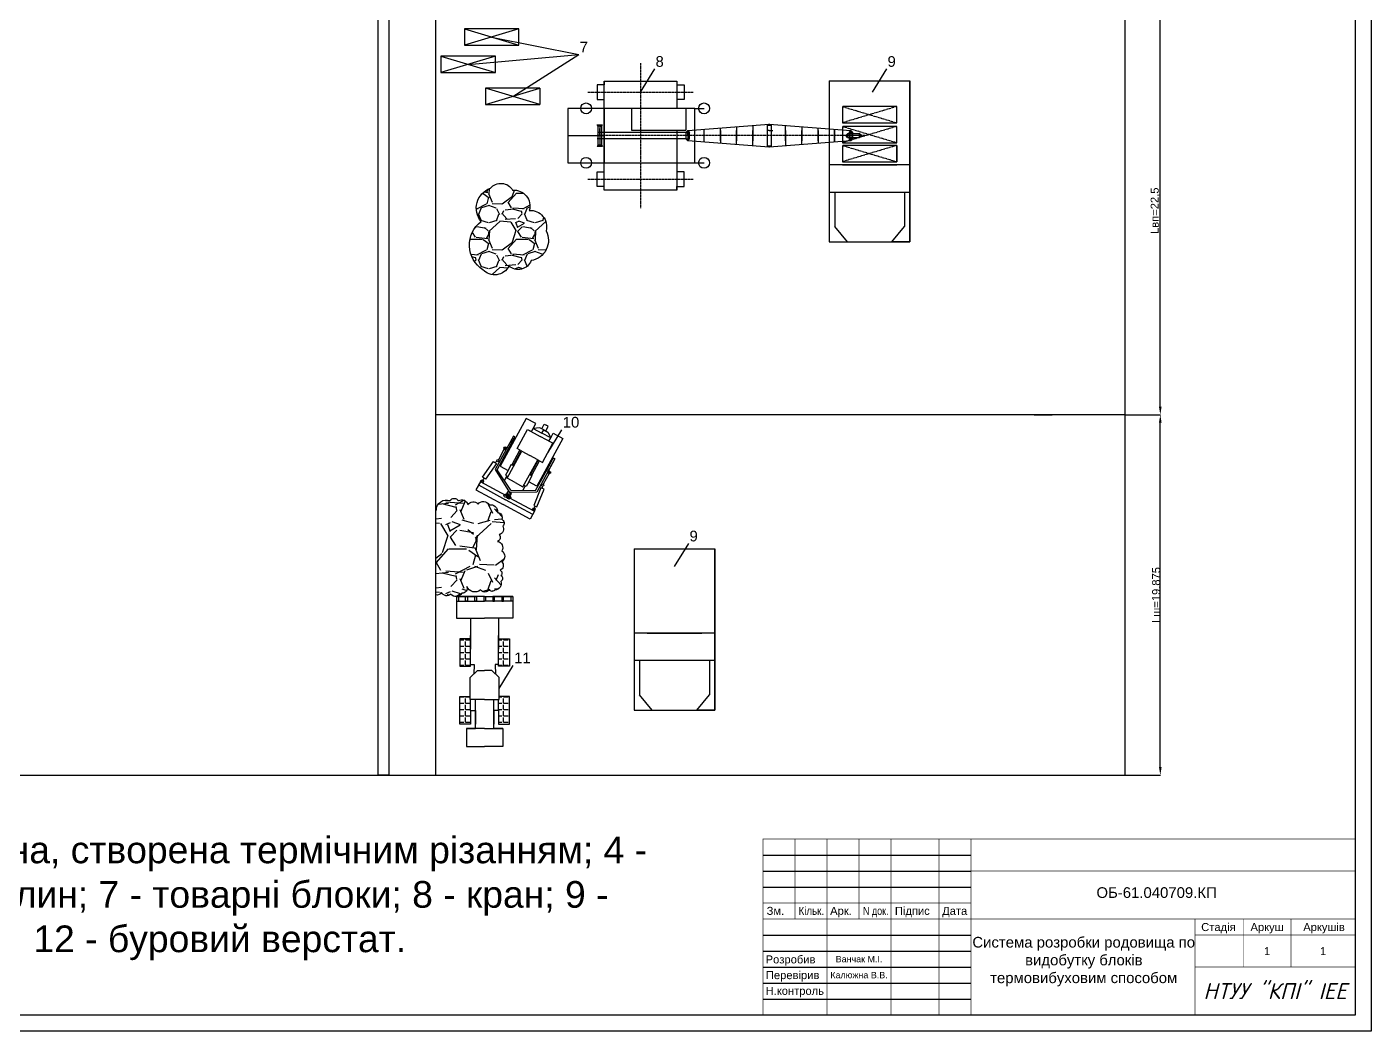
# Model space of a CAD drawing. Header units: millimetres. Extents: x -1735 to 23465, y 152 to 17972.
# Drawn here: x 10865 to 23465, y 152 to 9567 of the extents above; entities that cross this region are included whole.
import ezdxf
from ezdxf.enums import TextEntityAlignment as Align

# ---------------------------------------------------------------- set-up
doc = ezdxf.new("R2010")
doc.units = ezdxf.units.MM
doc.linetypes.add('ACAD_ISO02W100', pattern=[15, 12, -3])
doc.linetypes.add('ACAD_ISO04W100', pattern=[30, 24, -3, 0, -3])
doc.layers.add('Форматка', color=7, linetype='Continuous', lineweight=20)
doc.styles.get("Standard").update_dxf_attribs({"font": 'arial.ttf'})
doc.dimstyles.new('ISO-25', dxfattribs={"dimtxt": 75, "dimasz": 75, "dimexe": 1.25, "dimexo": 0.625, "dimtad": 1, "dimtxsty": 'Standard', "dimcen": 2.5, "dimadec": 0, "dimazin": 0, "dimtfac": 1, "dimtmove": 0, "dimatfit": 3, "dimfxl": 1, "dimarcsym": 0})

# ---------------------------------------------------------------- blocks, each defined once
blk = doc.blocks.new('*D5')
at = {"color": 0, "lineweight": -2, "transparency": 16777216}
for p, q in [((21167, 9756), (21490, 9756)), ((21489, 6006), (21489, 9681)), ((21157, 5931), (21490, 5931))]:
    blk.add_line(p, q, dxfattribs=at)
at = {"color": 0, "transparency": 16777216}
for points in [[(21476, 9681), (21501, 9681), (21489, 9756)], [(21476, 6006), (21501, 6006), (21489, 5931)]]:
    blk.add_solid(points, dxfattribs=at)
at = {"layer": 'Defpoints', "color": 0, "transparency": 16777216}
for p in [(21167, 9756), (21489, 9756), (21156, 5931)]:
    blk.add_point(p, dxfattribs=at)
at = {"color": 0, "transparency": 16777216, "insert": (21443, 7843), "char_height": 75, "attachment_point": 5, "rotation": 90}
blk.add_mtext('Lвп=22,5', dxfattribs=at)
blk = doc.blocks.new('*D6')
at = {"color": 0, "lineweight": -2, "transparency": 16777216}
for p, q in [((21157, 5931), (21490, 5931)), ((21489, 2627), (21489, 5856)), ((21157, 2552), (21490, 2552))]:
    blk.add_line(p, q, dxfattribs=at)
at = {"color": 0, "transparency": 16777216}
for points in [[(21476, 5856), (21501, 5856), (21489, 5931)], [(21476, 2627), (21501, 2627), (21489, 2552)]]:
    blk.add_solid(points, dxfattribs=at)
at = {"layer": 'Defpoints', "color": 0, "transparency": 16777216}
for p in [(21156, 5931), (21489, 5931), (21156, 2552)]:
    blk.add_point(p, dxfattribs=at)
at = {"color": 0, "transparency": 16777216, "insert": (21450, 4241), "char_height": 75, "attachment_point": 5, "rotation": 90}
blk.add_mtext('Lш=19.875', dxfattribs=at)

msp = doc.modelspace()

# ---------------------------------------------------------------- hatches: boundary and pattern name
h = msp.add_hatch()
h.set_pattern_fill('GRAVEL', color=256, scale=17, style=0)
h.set_pattern_definition([(228.0128, (-15585.43, -28460.844), (-3454.402935, -3886.204775), [58.0926, -5751.185]), (184.9697, (-15624.291, -28504.024), (5181.608382, 431.796953), [99.689, -9869.18]), (132.5104, (-15723.605, -28512.66), (4317.996858, -4749.80464), [70.292, -6958.899]), (267.2737, (-15892.007, -28620.61), (431.798125, 8635.997221), [90.781, -8987.288]), (292.8337, (-15896.325, -28711.288), (-2159.006129, 5181.602946), [89.0178, -8812.766]), (357.2737, (-15861.781, -28793.33), (-8635.997221, 431.798125), [90.781, -8987.288]), (37.6942, (-15771.103, -28797.648), (-5613.4035464, -4317.9961507), [120.053, -11885.227]), (72.2553, (-15676.107, -28724.242), (3022.606046, 9499.602755), [113.3424, -11220.901]), (121.4296, (-15641.563, -28616.292), (-3454.40089, 5613.393397), [91.0882, -9017.735]), (175.2364, (-15689.06, -28538.57), (4749.79627, -431.795948), [103.9912, -5095.563]), (222.3974, (-15792.693, -28529.932), (-5181.600156, -4749.7938206), [134.4833, -13313.856]), (138.8141, (-15464.525, -28624.93), (-3022.598075, 2590.796015), [45.901, -4544.202]), (171.4692, (-15499.07, -28594.702), (5613.391431, -863.602176), [87.326, -8645.282]), (225, (-15585.43, -28581.75), (-9e-14, -431.7997), [61.0655, -549.5913]), (203.1986, (-15615.655, -28529.93), (2159.00728, 863.603787), [32.885, -3255.602]), (291.8014, (-15645.88, -28542.89), (-431.8003, 1295.40083), [46.5062, -2278.816]), (30.9638, (-15628.61, -28586.07), (1295.39863, 863.60067), [75.5344, -2442.271]), (161.5651, (-15563.84, -28547.2), (863.6004, -431.79936), [54.6188, -1310.853]), (16.3895, (-15896.325, -28542.886), (4318.002382, 1295.397305), [76.515, -7574.996]), (70.3462, (-15822.92, -28521.296), (-1727.195187, -4749.793283), [64.192, -6354.974]), (293.1986, (-15563.84, -28460.844), (-863.603787, 2159.00728), [65.7696, -3222.724]), (343.6105, (-15537.931, -28521.296), (-4318.002382, 1295.397305), [76.515, -7574.996]), (339.444, (-15896.325, -28810.6), (-2159.00268, 863.59895), [73.786, -3615.509]), (294.7751, (-15827.237, -28836.51), (-2158.994969, 4749.797794), [61.8242, -6120.612]), (66.8014, (-15559.52, -28892.644), (863.603787, 2159.00728), [65.7696, -3222.724]), (17.354, (-15533.613, -28832.192), (-5613.400303, -1727.197395), [72.383, -7165.908]), (69.444, (-15771.103, -28892.644), (-863.59895, -2159.00268), [36.893, -3652.416]), (101.3099, (-15585.43, -28892.644), (-431.79787, 1727.19447), [22.0175, -2179.74]), (165.9638, (-15589.75, -28871.05), (1295.4009, -431.79925), [89.0178, -1691.3385]), (186.009, (-15676.107, -28849.464), (4317.993633, 431.798992), [82.4954, -8167.038]), (303.6901, (-15628.61, -28624.93), (-431.80015, 863.59917), [62.275, -1494.6026]), (353.1572, (-15594.065, -28676.744), (7340.6030356, -863.603868), [108.7247, -10763.72]), (60.9454, (-15486.115, -28689.7), (-1727.195982, -3022.592794), [44.4564, -4401.198]), (90, (-15464.53, -28650.84), (-431.8, 431.8), [25.908, -405.892]), (120.2564, (-15684.743, -28836.51), (1727.19634, -3022.598476), [59.9874, -5938.763]), (48.0128, (-15714.97, -28784.694), (3454.402935, 3886.204775), [116.1853, -5693.096]), (0, (-15637.25, -28698.33), (431.8, 431.8), [112.268, -319.532]), (325.3048, (-15524.977, -28698.334), (-4317.992518, 3022.600287), [68.2737, -6759.081]), (254.0546, (-15468.843, -28737.196), (-431.8011, -1727.204115), [62.871, -3080.689]), (207.646, (-15486.115, -28797.648), (-8204.197118, -4318.002716), [102.3646, -10134.125]), (175.4261, (-15576.793, -28845.146), (-5613.401293, 431.797911), [108.295, -10721.186]), (175.4261, (-15576.793, -28845.146), (-5613.401293, 431.797911), [108.295, -10721.186])])
h.paths.add_polyline_path([(15122.161, 7741.29, 0.52056705), (15139.552, 7289.428, 0.52056705), (15383.04, 7324.187, 0.52056705), (15591.743, 7376.325, 0.52056705), (15730.879, 7654.393, 0.52056705), (15574.351, 7845.566, 0.52056705), (15417.823, 8036.738, 0.52056705), (15209.12, 8054.117, 0.52056705)])
h = msp.add_hatch()
h.set_pattern_fill('GRAVEL', color=256, scale=25.5, style=0)
h.set_pattern_definition([(228.0128, (-64127.6, -135525.82), (-5181.604403, -5829.307163), [87.1389, -8626.7775]), (184.9697, (-64185.893, -135590.591), (7772.412573, 647.695429), [149.5333, -14803.77]), (132.5104, (-64334.864, -135603.545), (6476.995287, -7124.70696), [105.438, -10438.3485]), (267.2737, (-64587.467, -135765.47), (647.6971876, 12953.9958316), [136.1713, -13480.932]), (292.8337, (-64593.944, -135901.487), (-3238.509194, 7772.404419), [133.5267, -13219.149]), (357.2737, (-64542.128, -136024.55), (-12953.9958316, 647.6971876), [136.1713, -13480.932]), (37.6942, (-64406.111, -136031.027), (-8420.1053196, -6476.994226), [180.0795, -17827.8405]), (72.2553, (-64263.617, -135920.918), (4533.9090692, 14249.4041325), [170.0136, -16831.3515]), (121.4296, (-64211.8, -135758.993), (-5181.601335, 8420.090096), [136.6323, -13526.6025]), (175.2364, (-64283.05, -135642.41), (7124.694404, -647.693921), [155.9868, -7643.3445]), (222.3974, (-64438.496, -135629.453), (-7772.400234, -7124.690731), [201.725, -19970.784]), (138.8141, (-63946.244, -135771.95), (-4533.897112, 3886.194022), [68.8513, -6816.303]), (171.4692, (-63998.06, -135726.61), (8420.087147, -1295.403264), [130.989, -12967.923]), (225, (-64127.6, -135707.2), (-1e-13, -647.6996), [91.5983, -824.387]), (203.1986, (-64172.94, -135629.45), (3238.51092, 1295.40568), [49.3275, -4883.403]), (291.8014, (-64218.28, -135648.88), (-647.70045, 1943.10125), [69.7593, -3418.224]), (30.9638, (-64192.37, -135713.65), (1943.09795, 1295.40101), [113.3016, -3663.4065]), (161.5651, (-64095.22, -135655.36), (1295.4006, -647.69904), [81.9282, -1966.2795]), (16.3895, (-64593.944, -135648.884), (6477.0035736, 1943.095958), [114.7724, -11362.494]), (70.3462, (-64483.835, -135616.5), (-2590.792781, -7124.689925), [96.2877, -9532.461]), (293.1986, (-64095.215, -135525.82), (-1295.40568, 3238.51092), [98.6544, -4834.086]), (343.6105, (-64056.353, -135616.5), (-6477.0035736, 1943.095958), [114.7724, -11362.494]), (339.444, (-64593.944, -136050.46), (-3238.50402, 1295.398428), [110.679, -5423.2635]), (294.7751, (-64490.312, -136089.32), (-3238.492453, 7124.696692), [92.7364, -9180.918]), (66.8014, (-64088.74, -136173.52), (1295.40568, 3238.51092), [98.6544, -4834.086]), (17.354, (-64049.876, -136082.843), (-8420.100454, -2590.796092), [108.5747, -10748.862]), (69.444, (-64406.11, -136173.52), (-1295.398428, -3238.50402), [55.3396, -5478.624]), (101.3099, (-64127.6, -136173.52), (-647.6968, 2590.7917), [33.0263, -3269.61]), (165.9638, (-64134.08, -136141.14), (1943.10137, -647.69888), [133.5267, -2537.0077]), (186.009, (-64263.617, -136108.75), (6476.990449, 647.6984875), [123.743, -12250.557]), (303.6901, (-64192.37, -135771.95), (-647.70022, 1295.39875), [93.4126, -2241.904]), (353.1572, (-64140.554, -135849.671), (11010.9045534, -1295.4058017), [163.087, -16145.58]), (60.9454, (-63978.63, -135869.1), (-2590.793973, -4533.88919), [66.6845, -6601.797]), (90, (-63946.24, -135810.8), (-647.7, 647.7), [38.862, -608.838]), (120.2564, (-64276.57, -136089.32), (2590.794509, -4533.897713), [89.981, -8908.1445]), (48.0128, (-64321.91, -136011.596), (5181.604403, 5829.307163), [174.278, -8539.644]), (0, (-64205.3, -135882.06), (647.7, 647.7), [168.402, -479.298]), (325.3048, (-64036.922, -135882.056), (-6476.988778, 4533.900431), [102.4106, -10138.6215]), (254.0546, (-63952.72, -135940.35), (-647.70165, -2590.80617), [94.3064, -4621.0335]), (207.646, (-63978.63, -136031.027), (-12306.2956775, -6477.0040736), [153.547, -15201.1875]), (175.4261, (-64114.646, -136102.274), (-8420.1019392, 647.6968664), [162.4424, -16081.779]), (175.4261, (-64114.646, -136102.274), (-8420.1019392, 647.6968664), [162.4424, -16081.779])])
h.paths.add_polyline_path([(15292.812, 4806.886, 0.52056705), (15324.706, 4886.564, 0.52056705), (15316.733, 4950.306, 0.52056705), (15276.865, 5014.048, 0.52056705), (15197.13, 5085.758, 0.52056705), (15093.474, 5093.725, 0.52056705), (14997.791, 5085.758, 0.52056705), (14910.082, 5125.596, 0.52056705), (14830.347, 5125.596, 0.52056705), (14702.77, 5037.951, 0.005165559), (14697.922, 5036.955), (14697.922, 4241.139, 0.327534528), (14750.611, 4265.08, 0.52056705), (14838.32, 4249.144, 0.52056705), (14941.976, 4257.112, 0.540505946), (14988.787, 4323.7, 0.532611069), (15117.394, 4288.983, 0.52056705), (15197.13, 4288.983, 0.52056705), (15252.945, 4288.983, 0.52056705), (15308.759, 4368.66, 0.52056705), (15308.759, 4424.435, 0.52056705), (15300.786, 4472.241, 0.52056705), (15316.733, 4551.919, 0.52056705), (15316.733, 4655.499, 0.52056705), (15276.865, 4743.144, 0.52056705)])
h = msp.add_hatch()
h.set_pattern_fill('ANGLE', color=256, scale=8.5, style=0)
h.set_pattern_definition([(0, (-15896.325, -28892.644), (0, 59.3725), [43.18, -16.1925]), (90, (-15896.325, -28892.644), (-59.3725, 4e-15), [43.18, -16.1925])])
h.paths.add_polyline_path([(15023.786, 3733.148), (15023.786, 3830.782), (14921.786, 3830.782), (14921.786, 3572.382), (15023.786, 3572.382), (15023.786, 3589.382)])
h.paths.add_polyline_path([(15388.914, 3830.782), (15286.914, 3830.782), (15286.914, 3733.148), (15286.914, 3572.382), (15388.914, 3572.382)])
h.paths.add_polyline_path([(15388.914, 3287.7), (15291.35, 3287.7), (15291.35, 3262.099), (15286.914, 3262.099), (15286.914, 3158.5), (15286.914, 3029.3), (15388.914, 3029.3)])
h.paths.add_polyline_path([(14921.786, 3029.3), (15023.786, 3029.3), (15023.786, 3158.5), (15023.786, 3262.099), (15019.35, 3262.099), (15019.35, 3287.7), (14921.786, 3287.7)])

# ---------------------------------------------------------------- linework, layer by layer
for p, q in [((14156.989, 2552.087), (14156.989, 13155.837)), ((14256.989, 13155.837), (14256.989, 2552.087)), ((21155.902, 13155.837), (21155.902, 2552.087)), ((14695.902, 12305.837), (14695.902, 2552.087)), ((15475.835, 9547.915), (14965.835, 9547.915)), ((14965.835, 9547.915), (14965.835, 9394.915)), ((14965.835, 9547.915), (15475.835, 9394.915)), ((15475.835, 9547.915), (14965.835, 9394.915)), ((15220.835, 9471.415), (16038.904, 9308.181)), ((15475.835, 9394.915), (15475.835, 9547.915)), ((15475.835, 9394.915), (15475.835, 9547.915)), ((14965.835, 9394.915), (15475.835, 9394.915)), ((15256.059, 9290.899), (14746.059, 9290.899)), ((14746.059, 9290.899), (14746.059, 9137.899)), ((14746.059, 9290.899), (15256.059, 9137.899)), ((15256.059, 9290.899), (14746.059, 9137.899)), ((15001.059, 9214.399), (16038.904, 9308.181)), ((15256.059, 9137.899), (15256.059, 9290.899)), ((15256.059, 9137.899), (15256.059, 9290.899)), ((15419.336, 8915.058), (16038.904, 9308.181)), ((14746.059, 9137.899), (15256.059, 9137.899)), ((16616.867, 8955.43), (16749.826, 9172.605)), ((18791.581, 8955.43), (18924.54, 9172.605)), ((15674.336, 8991.558), (15164.336, 8991.558)), ((15164.336, 8991.558), (15164.336, 8838.558)), ((15164.336, 8838.558), (15674.336, 8991.558)), ((15674.336, 8838.558), (15164.336, 8991.558)), ((15674.336, 8991.558), (15674.336, 8838.558)), ((16276.867, 9023.43), (16208.867, 9023.43)), ((16208.867, 9023.43), (16208.867, 8887.43)), ((16276.867, 9057.43), (16956.867, 9057.43)), ((16276.867, 8037.43), (16276.867, 9057.43)), ((16276.867, 9057.43), (16276.867, 9023.43)), ((16956.867, 9057.43), (16956.867, 9023.43)), ((16956.867, 9023.43), (17024.867, 9023.43)), ((16956.867, 9023.43), (16956.867, 8887.43)), ((17024.867, 9023.43), (17024.867, 8887.43)), ((18385.92, 9061.817), (18385.92, 7550.517)), ((18385.92, 9061.817), (19142.42, 9061.817)), ((19142.42, 7550.517), (19142.42, 9061.817)), ((19142.42, 9061.817), (19142.42, 7550.517)), ((15164.336, 8838.558), (15674.336, 8838.558)), ((16208.867, 8887.43), (16276.867, 8887.43)), ((17024.867, 8887.43), (16956.867, 8887.43)), ((16956.867, 8887.43), (16956.867, 8802.43)), ((16956.867, 8802.43), (15936.867, 8802.43)), ((15936.867, 8802.43), (15936.867, 8292.43)), ((16276.867, 8802.43), (16106.867, 8802.43)), ((16276.867, 8547.43), (16276.867, 8802.43)), ((16276.867, 8802.43), (16276.867, 8292.43)), ((16616.867, 8802.43), (16531.867, 8802.43)), ((16531.867, 8802.43), (16531.867, 8598.43)), ((17126.867, 8802.43), (16956.867, 8802.43)), ((17041.867, 8802.43), (17041.867, 8598.43)), ((17126.867, 8292.43), (17126.867, 8802.43)), ((17126.867, 8292.43), (17126.867, 8802.43)), ((17126.867, 8802.43), (17211.867, 8802.43)), ((16208.867, 8649.43), (16259.867, 8649.43)), ((16217.367, 8636.68), (16208.867, 8649.43)), ((16251.367, 8636.68), (16217.367, 8636.68)), ((16217.367, 8636.68), (16217.367, 8458.18)), ((17041.867, 8578.03), (16217.367, 8578.03)), ((16234.367, 8649.43), (16234.367, 8445.43)), ((16234.367, 8649.43), (16234.367, 8636.68)), ((16234.367, 8636.68), (16251.367, 8636.68)), ((16234.367, 8547.43), (16234.367, 8615.43)), ((16251.367, 8636.68), (16259.867, 8649.43)), ((16251.367, 8636.68), (16251.367, 8458.18)), ((16531.867, 8598.43), (17041.867, 8598.43)), ((16956.867, 8598.43), (16956.867, 8037.43)), ((17041.867, 8578.03), (17058.867, 8595.03)), ((17041.867, 8578.03), (17041.867, 8516.83)), ((17041.867, 8578.03), (17041.867, 8578.03)), ((17041.867, 8578.03), (17075.867, 8578.03)), ((17058.867, 8595.03), (17823.867, 8654.53)), ((17058.867, 8547.43), (17058.867, 8595.03)), ((17058.867, 8595.03), (17058.867, 8499.83)), ((17058.867, 8595.03), (17075.867, 8578.03)), ((17075.867, 8516.83), (17075.867, 8578.03)), ((17211.867, 8488.052), (17211.867, 8606.849)), ((17364.867, 8499.83), (17364.867, 8618.984)), ((17364.867, 8595.03), (17364.867, 8475.876)), ((17517.867, 8630.975), (17517.867, 8499.83)), ((17517.867, 8463.885), (17517.867, 8595.03)), ((17670.867, 8642.64), (17670.867, 8499.83)), ((17670.867, 8452.22), (17670.867, 8595.03)), ((17823.867, 8654.53), (17803.467, 8644.33)), ((17803.467, 8644.33), (17803.467, 8595.03)), ((17803.467, 8644.33), (17844.267, 8644.33)), ((17823.867, 8595.03), (17803.467, 8595.03)), ((17803.467, 8595.03), (17803.467, 8499.83)), ((17823.867, 8654.53), (17844.267, 8644.33)), ((17823.867, 8654.53), (18588.867, 8595.03)), ((17823.867, 8595.03), (17857.867, 8595.03)), ((17844.267, 8595.03), (17844.267, 8644.33)), ((17844.267, 8499.83), (17844.267, 8595.03)), ((17976.867, 8499.83), (17976.867, 8643.048)), ((17976.867, 8595.03), (17976.867, 8451.812)), ((18129.867, 8630.944), (18129.867, 8499.83)), ((18129.867, 8463.915), (18129.867, 8595.03)), ((18282.867, 8499.83), (18282.867, 8618.903)), ((18282.867, 8595.03), (18282.867, 8475.957)), ((18435.867, 8607.305), (18435.867, 8487.824)), ((18435.867, 8487.555), (18435.867, 8607.036)), ((18571.867, 8578.03), (18588.867, 8595.03)), ((18571.867, 8578.03), (18571.867, 8516.83)), ((18571.867, 8578.03), (18605.867, 8578.03)), ((18588.867, 8595.03), (18588.867, 8499.83)), ((18588.867, 8595.03), (18588.867, 8499.83)), ((18588.867, 8595.03), (18605.867, 8578.03)), ((18605.867, 8516.83), (18605.867, 8578.03)), ((15936.867, 8547.43), (16276.867, 8547.43)), ((16208.867, 8547.43), (16234.367, 8547.43)), ((17041.867, 8516.83), (16208.867, 8516.83)), ((16217.367, 8458.18), (16208.867, 8445.43)), ((16259.867, 8445.43), (16208.867, 8445.43)), ((16251.367, 8458.18), (16217.367, 8458.18)), ((16251.367, 8458.18), (16259.867, 8445.43)), ((16276.867, 8547.43), (16259.867, 8547.43)), ((17041.867, 8516.83), (17075.867, 8516.83)), ((17058.867, 8499.83), (17041.867, 8516.83)), ((17058.867, 8499.83), (17075.867, 8516.83)), ((17823.867, 8440.33), (17058.867, 8499.83)), ((17803.467, 8499.83), (17803.467, 8450.53)), ((17803.467, 8450.53), (17844.267, 8450.53)), ((17823.867, 8440.33), (17803.467, 8450.53)), ((18588.867, 8499.83), (17823.867, 8440.33)), ((17844.267, 8450.53), (17823.867, 8440.33)), ((17844.267, 8450.53), (17844.267, 8499.83)), ((18541.267, 8547.43), (18558.267, 8564.43)), ((18558.267, 8530.43), (18541.267, 8547.43)), ((18670.467, 8564.43), (18558.267, 8564.43)), ((18558.267, 8564.43), (18558.267, 8530.43)), ((18558.267, 8530.43), (18670.467, 8530.43)), ((18571.867, 8516.83), (18605.867, 8516.83)), ((18588.867, 8499.83), (18571.867, 8516.83)), ((18588.867, 8499.83), (18605.867, 8516.83)), ((18670.467, 8530.43), (18670.467, 8564.43)), ((18687.467, 8547.43), (18670.467, 8564.43)), ((18687.467, 8547.43), (18670.467, 8530.43)), ((15936.867, 8292.43), (16956.867, 8292.43)), ((16106.867, 8292.43), (16276.867, 8292.43)), ((16208.867, 8071.43), (16208.867, 8207.43)), ((16208.867, 8207.43), (16276.867, 8207.43)), ((16956.867, 8292.43), (17126.867, 8292.43)), ((17024.867, 8207.43), (16956.867, 8207.43)), ((16956.867, 8207.43), (16956.867, 8071.43)), ((17024.867, 8071.43), (17024.867, 8207.43)), ((17126.867, 8292.43), (17211.867, 8292.43)), ((19142.42, 8273.017), (18385.92, 8273.017)), ((18385.92, 8273.017), (18385.92, 8018.017)), ((18509.17, 8273.017), (19019.17, 8273.017)), ((19142.42, 7550.517), (19142.42, 8273.017)), ((16242.867, 8071.43), (16208.867, 8071.43)), ((16276.867, 8071.43), (16242.867, 8071.43)), ((16956.867, 8037.43), (16956.867, 8071.43)), ((16956.867, 8071.43), (17024.867, 8071.43)), ((16956.867, 8037.43), (16276.867, 8037.43)), ((18385.92, 8018.017), (19142.42, 8018.017)), ((18385.92, 8018.017), (18436.92, 8018.017)), ((18436.92, 8018.017), (18436.92, 7695.017)), ((19091.42, 8018.017), (19091.42, 7695.017)), ((18436.92, 7695.017), (18436.92, 7695.017)), ((18555.92, 7550.517), (18436.92, 7695.017)), ((18972.42, 7550.517), (19091.42, 7695.017)), ((19091.42, 7695.017), (19091.42, 7695.017)), ((18385.92, 7550.517), (19142.42, 7550.517)), ((18385.92, 7550.517), (18555.92, 7550.517)), ((18436.92, 7550.517), (18555.92, 7550.517)), ((19142.42, 7550.517), (18972.42, 7550.517)), ((20475.902, 5930.837), (20305.902, 5930.837)), ((20305.902, 5930.837), (20475.902, 5930.837)), ((15545.55, 5896.331), (15301.278, 5448.635)), ((15635.089, 5847.476), (15545.55, 5896.331)), ((15594.377, 5772.86), (15610.662, 5802.707)), ((15610.662, 5802.707), (15635.089, 5847.476)), ((15671.716, 5808.126), (15610.662, 5802.707)), ((15610.662, 5802.707), (15692.739, 5757.924)), ((15709.024, 5787.77), (15671.716, 5808.126)), ((15690.37, 5797.948), (15714.797, 5842.717)), ((15714.797, 5842.717), (15733.451, 5832.539)), ((15727.678, 5777.592), (15752.105, 5822.361)), ((15752.105, 5822.361), (15733.451, 5832.539)), ((15424.506, 5729.985), (15253.515, 5416.598)), ((15274.368, 5415.118), (15415.002, 5677.073)), ((15424.506, 5729.985), (15359.366, 5610.599)), ((15415.002, 5677.073), (15431.286, 5706.919)), ((15423.414, 5672.483), (15415.002, 5677.073)), ((15439.429, 5721.842), (15424.506, 5729.985)), ((15431.286, 5706.919), (15439.429, 5721.842)), ((15431.286, 5706.919), (15439.699, 5702.329)), ((15459.36, 5614.138), (15557.069, 5793.216)), ((15557.069, 5793.216), (15676.454, 5728.077)), ((15557.069, 5793.216), (15594.377, 5772.86)), ((15888.783, 5709.055), (15644.511, 5261.36)), ((15795.84, 5662.938), (15676.454, 5728.077)), ((15692.739, 5757.924), (15709.024, 5787.77)), ((15774.817, 5713.14), (15692.739, 5757.924)), ((15709.024, 5787.77), (15746.332, 5767.414)), ((15746.332, 5767.414), (15774.817, 5713.14)), ((15746.986, 5573.399), (15879.945, 5790.574)), ((15758.532, 5683.294), (15774.817, 5713.14)), ((15795.84, 5662.938), (15758.532, 5683.294)), ((15774.817, 5713.14), (15799.244, 5757.91)), ((15799.244, 5757.91), (15888.783, 5709.055)), ((15339.558, 5609.788), (15284.225, 5508.375)), ((15367.509, 5625.523), (15344.443, 5618.742)), ((15351.224, 5595.676), (15344.443, 5618.742)), ((15367.509, 5625.523), (15351.224, 5595.676)), ((15359.366, 5610.599), (15367.509, 5625.523)), ((15365.709, 5336.017), (15504.13, 5589.711)), ((15413.687, 5464.766), (15486.968, 5599.075)), ((15425.625, 5458.252), (15498.907, 5592.561)), ((15504.13, 5589.711), (15459.36, 5614.138)), ((15504.13, 5589.711), (15578.746, 5548.999)), ((15653.362, 5508.287), (15578.746, 5548.999)), ((15698.131, 5483.86), (15795.84, 5662.938)), ((15136.23, 5344.547), (15238.59, 5491.925)), ((15266.359, 5472.306), (15164.521, 5325.69)), ((15238.59, 5491.925), (15266.359, 5472.306)), ((15252.474, 5482.116), (15271.402, 5494.49)), ((15301.278, 5448.635), (15375.894, 5407.923)), ((15375.894, 5407.923), (15408.463, 5467.616)), ((15408.463, 5467.616), (15430.848, 5455.402)), ((15514.941, 5254.593), (15653.362, 5508.287)), ((15585.303, 5371.129), (15658.585, 5505.437)), ((15597.242, 5364.615), (15670.523, 5498.923)), ((15630.89, 5220.592), (15775.059, 5480.618)), ((15814.41, 5517.245), (15643.419, 5203.858)), ((15653.362, 5508.287), (15698.131, 5483.86)), ((15814.41, 5517.245), (15749.27, 5397.86)), ((15766.647, 5485.208), (15775.059, 5480.618)), ((15775.059, 5480.618), (15791.344, 5510.464)), ((15791.344, 5510.464), (15782.932, 5515.054)), ((15791.344, 5510.464), (15799.486, 5525.387)), ((15799.486, 5525.387), (15814.41, 5517.245)), ((15115.166, 5302.746), (15074.454, 5228.131)), ((15115.166, 5302.746), (15098.881, 5272.9)), ((15115.166, 5302.746), (15123.308, 5317.67)), ((15353.937, 5172.468), (15115.166, 5302.746)), ((15123.308, 5317.67), (15145.693, 5305.456)), ((15164.521, 5325.69), (15136.23, 5344.547)), ((15145.693, 5305.456), (15137.55, 5290.533)), ((15139.386, 5320.517), (15149.966, 5334.473)), ((15253.515, 5416.598), (15389.591, 5201.039)), ((15400.43, 5222.187), (15274.368, 5415.118)), ((15362.659, 5357.047), (15338.232, 5312.277)), ((15375.894, 5407.923), (15351.467, 5363.154)), ((15351.467, 5363.154), (15373.851, 5350.94)), ((15440.325, 5295.305), (15365.709, 5336.017)), ((15440.325, 5295.305), (15514.941, 5254.593)), ((15569.895, 5302.072), (15545.468, 5257.303)), ((15569.895, 5302.072), (15602.465, 5361.765)), ((15644.511, 5261.36), (15569.895, 5302.072)), ((15602.465, 5361.765), (15580.08, 5373.978)), ((15759.308, 5380.763), (15703.975, 5279.351)), ((15757.413, 5412.783), (15741.128, 5382.936)), ((15741.128, 5382.936), (15764.194, 5389.717)), ((15749.27, 5397.86), (15757.413, 5412.783)), ((15757.413, 5412.783), (15764.194, 5389.717)), ((15074.454, 5228.131), (15328.148, 5089.71)), ((15098.881, 5272.9), (15352.575, 5134.479)), ((15374.293, 5209.776), (15353.937, 5172.468)), ((15353.937, 5172.468), (15368.86, 5164.326)), ((15368.86, 5164.326), (15385.145, 5194.172)), ((15389.216, 5201.634), (15374.293, 5209.776)), ((15404.139, 5193.491), (15383.783, 5156.183)), ((15643.419, 5203.858), (15388.513, 5201.627)), ((15389.216, 5201.634), (15404.139, 5193.491)), ((15400.43, 5222.187), (15630.89, 5220.592)), ((15534.276, 5263.409), (15509.848, 5218.64)), ((15545.468, 5257.303), (15523.083, 5269.516)), ((15683.314, 5244.807), (15615.136, 5079.825)), ((15646.304, 5066.24), (15714.839, 5232.074)), ((15714.839, 5232.074), (15683.314, 5244.807)), ((15699.076, 5238.44), (15699.239, 5261.054)), ((15581.842, 4951.289), (15328.148, 5089.71)), ((15606.269, 4996.058), (15352.575, 5134.479)), ((15383.783, 5156.183), (15368.86, 5164.326)), ((15383.783, 5156.183), (15622.554, 5025.905)), ((15608.311, 5053.042), (15600.169, 5038.118)), ((15630.696, 5040.828), (15608.311, 5053.042)), ((15615.136, 5079.825), (15646.304, 5066.24)), ((15622.554, 5025.905), (15630.696, 5040.828)), ((15624.389, 5055.889), (15630.399, 5072.338)), ((15622.554, 5025.905), (15581.842, 4951.289)), ((15622.554, 5025.905), (15606.269, 4996.058)), ((16556.974, 4672.955), (16556.974, 3161.655)), ((16556.974, 4672.955), (17313.474, 4672.955)), ((16935.224, 4506.489), (17068.183, 4723.664)), ((17313.474, 3161.655), (17313.474, 4672.955)), ((17313.474, 4672.955), (17313.474, 3161.655)), ((15155.35, 4226.148), (14892.222, 4226.148)), ((14892.222, 4226.148), (14892.222, 4022.148)), ((14892.222, 4226.148), (14892.222, 4183.648)), ((14892.222, 4226.148), (14909.222, 4226.148)), ((14892.222, 4183.648), (15155.35, 4183.648)), ((14909.222, 4226.148), (14909.222, 4183.648)), ((14909.222, 4226.148), (14994.222, 4226.148)), ((14977.222, 4183.648), (14977.222, 4226.148)), ((14994.222, 4183.648), (14977.222, 4183.648)), ((14994.222, 4226.148), (14994.222, 4183.648)), ((14994.222, 4226.148), (15079.222, 4226.148)), ((15062.222, 4183.648), (15062.222, 4226.148)), ((15079.222, 4183.648), (15062.222, 4183.648)), ((15079.222, 4226.148), (15079.222, 4183.648)), ((15155.35, 4226.148), (15146.85, 4226.148)), ((15146.85, 4226.148), (15146.85, 4183.648)), ((15155.35, 4226.148), (15418.478, 4226.148)), ((15155.35, 4226.148), (15163.85, 4226.148)), ((15418.478, 4183.648), (15155.35, 4183.648)), ((15163.85, 4226.148), (15163.85, 4183.648)), ((15316.478, 4226.148), (15231.478, 4226.148)), ((15231.478, 4226.148), (15231.478, 4183.648)), ((15231.478, 4183.648), (15248.478, 4183.648)), ((15248.478, 4183.648), (15248.478, 4226.148)), ((15401.478, 4226.148), (15316.478, 4226.148)), ((15316.478, 4226.148), (15316.478, 4183.648)), ((15316.478, 4183.648), (15333.478, 4183.648)), ((15333.478, 4183.648), (15333.478, 4226.148)), ((15418.478, 4226.148), (15401.478, 4226.148)), ((15401.478, 4226.148), (15401.478, 4183.648)), ((15418.478, 4226.148), (15418.478, 4022.148)), ((15418.478, 4226.148), (15418.478, 4183.648)), ((14892.222, 4022.148), (15155.35, 4022.148)), ((14892.222, 4022.148), (15023.786, 4022.148)), ((15023.786, 4022.148), (15023.786, 3733.148)), ((15418.478, 4022.148), (15155.35, 4022.148)), ((15418.478, 4022.148), (15286.914, 4022.148)), ((15286.914, 4022.148), (15286.914, 3733.148)), ((15023.786, 3830.782), (14921.786, 3830.782)), ((14921.786, 3830.782), (14921.786, 3572.382)), ((15023.786, 3733.148), (15023.786, 3862.348)), ((15286.914, 3733.148), (15286.914, 3862.348)), ((15286.914, 3830.782), (15388.914, 3830.782)), ((15388.914, 3830.782), (15388.914, 3572.382)), ((17313.474, 3884.155), (16556.974, 3884.155)), ((16556.974, 3884.155), (16556.974, 3629.155)), ((16680.224, 3884.155), (17190.224, 3884.155)), ((17313.474, 3161.655), (17313.474, 3884.155)), ((15023.786, 3572.382), (15023.786, 3733.148)), ((15286.914, 3572.382), (15286.914, 3733.148)), ((14921.786, 3572.382), (15023.786, 3572.382)), ((15087.35, 3534.099), (15019.35, 3466.099)), ((15023.786, 3572.382), (15023.786, 3589.382)), ((15023.786, 3589.382), (15057.786, 3589.382)), ((15057.786, 3589.382), (15053.35, 3500.099)), ((15087.35, 3534.099), (15155.35, 3534.099)), ((15223.35, 3534.099), (15155.35, 3534.099)), ((15223.35, 3534.099), (15291.35, 3466.099)), ((15286.914, 3589.382), (15252.914, 3589.382)), ((15252.914, 3589.382), (15257.35, 3500.099)), ((15286.914, 3572.382), (15286.914, 3589.382)), ((15388.914, 3572.382), (15286.914, 3572.382)), ((15291.35, 3364.099), (15424.309, 3581.274)), ((16556.974, 3629.155), (17313.474, 3629.155)), ((16556.974, 3629.155), (16607.974, 3629.155)), ((16607.974, 3629.155), (16607.974, 3306.155)), ((17262.474, 3629.155), (17262.474, 3306.155)), ((15019.35, 3262.099), (15019.35, 3466.099)), ((15291.35, 3262.099), (15291.35, 3466.099)), ((14921.786, 3029.3), (14921.786, 3287.7)), ((14921.786, 3287.7), (15019.35, 3287.7)), ((15388.914, 3287.7), (15291.35, 3287.7)), ((15388.914, 3029.3), (15388.914, 3287.7)), ((16607.974, 3306.155), (16607.974, 3306.155)), ((16726.974, 3161.655), (16607.974, 3306.155)), ((17143.474, 3161.655), (17262.474, 3306.155)), ((17262.474, 3306.155), (17262.474, 3306.155)), ((15155.35, 3262.099), (15019.35, 3262.099)), ((15023.786, 3158.5), (15023.786, 3262.099)), ((15023.786, 3158.5), (15023.786, 3029.3)), ((15023.786, 3158.5), (15070.35, 3158.5)), ((15070.35, 2990.099), (15070.35, 3262.099)), ((15070.35, 3158.5), (15070.35, 3029.3)), ((15155.35, 3262.099), (15291.35, 3262.099)), ((15240.35, 2990.099), (15240.35, 3262.099)), ((15240.35, 3158.5), (15240.35, 3029.3)), ((15286.914, 3158.5), (15240.35, 3158.5)), ((15286.914, 3158.5), (15286.914, 3262.099)), ((15286.914, 3158.5), (15286.914, 3029.3)), ((16556.974, 3161.655), (17313.474, 3161.655)), ((16556.974, 3161.655), (16726.974, 3161.655)), ((16607.974, 3161.655), (16726.974, 3161.655)), ((17313.474, 3161.655), (17143.474, 3161.655)), ((15023.786, 3029.3), (14921.786, 3029.3)), ((15286.914, 3029.3), (15388.914, 3029.3)), ((15155.35, 2990.099), (14985.35, 2990.099)), ((14985.35, 2990.099), (14985.35, 2820.099)), ((14985.35, 2990.099), (15070.35, 2990.099)), ((15155.35, 2990.099), (15325.35, 2990.099)), ((15325.35, 2990.099), (15240.35, 2990.099)), ((15325.35, 2990.099), (15325.35, 2820.099)), ((14985.35, 2820.099), (15155.35, 2820.099)), ((15325.35, 2820.099), (15155.35, 2820.099)), ((-128.719, 2552.087), (14695.902, 2552.087)), ((14256.989, 2552.087), (14156.989, 2552.087)), ((14695.902, 2552.087), (21155.902, 2552.087))]:
    msp.add_line(p, q)
at = {"linetype": 'ACAD_ISO04W100'}
for p, q in [((16616.867, 9227.43), (16616.867, 7867.43)), ((16123.867, 8955.43), (17109.867, 8955.43)), ((18723.614, 8547.43), (16209.988, 8547.43)), ((16123.867, 8139.43), (17109.867, 8139.43))]:
    msp.add_line(p, q, dxfattribs=at)
at = {"linetype": 'ACAD_ISO02W100'}
for p, q in [((19019.17, 8820.417), (18509.17, 8820.417)), ((18509.17, 8820.417), (18509.17, 8667.417)), ((18509.17, 8820.417), (19019.17, 8667.417)), ((19019.17, 8820.417), (18509.17, 8667.417)), ((19019.17, 8667.417), (19019.17, 8820.417)), ((19019.17, 8667.417), (19019.17, 8820.417)), ((18509.17, 8667.417), (19019.17, 8667.417)), ((19019.17, 8634.245), (18509.17, 8634.245)), ((18509.17, 8634.245), (18509.17, 8481.245)), ((18509.17, 8634.245), (19019.17, 8481.245)), ((19019.17, 8634.245), (18509.17, 8481.245)), ((19019.17, 8481.245), (19019.17, 8634.245)), ((19019.17, 8481.245), (19019.17, 8634.245)), ((18509.17, 8481.245), (19019.17, 8481.245)), ((19019.17, 8455.745), (18509.17, 8455.745)), ((18509.17, 8455.745), (18509.17, 8302.745)), ((18509.17, 8455.745), (19019.17, 8302.745)), ((19019.17, 8455.745), (18509.17, 8302.745)), ((19019.17, 8455.745), (19019.17, 8302.745)), ((19019.17, 8302.745), (19019.17, 8455.745)), ((18509.17, 8302.745), (19019.17, 8302.745)), ((21155.902, 5930.837), (14695.902, 5930.837))]:
    msp.add_line(p, q, dxfattribs=at)
at = {"color": 7}
for p, q in [((17764.812, 1802.153), (19714.812, 1802.153)), ((17764.812, 1652.153), (19714.812, 1652.153)), ((17764.812, 1502.153), (19714.812, 1502.153)), ((17764.812, 1052.153), (19714.812, 1052.153)), ((17764.812, 902.153), (19714.812, 902.153)), ((17764.812, 752.153), (19714.812, 752.153)), ((17764.812, 602.153), (19714.812, 602.153)), ((17764.812, 452.153), (19714.812, 452.153))]:
    msp.add_line(p, q, dxfattribs=at)
msp.add_lwpolyline([(15122.161, 7741.29, -0.52056705), (15209.12, 8054.117, -0.52056705), (15417.823, 8036.738, -0.52056705), (15574.351, 7845.566, -0.52056705), (15730.879, 7654.393, -0.52056705), (15591.743, 7376.325, -0.52056705), (15383.04, 7324.187, -0.52056705), (15139.552, 7289.428, -0.52056705)], format="xyb", close=True)
msp.add_lwpolyline([(14697.922, 5036.955, -0.005165559), (14702.77, 5037.951, -0.52056705), (14830.347, 5125.596, -0.52056705), (14910.082, 5125.596, -0.52056705), (14997.791, 5085.758, -0.52056705), (15093.474, 5093.725, -0.52056705), (15197.13, 5085.758, -0.52056705), (15276.865, 5014.048, -0.52056705), (15316.733, 4950.306, -0.52056705), (15324.706, 4886.564, -0.52056705), (15292.812, 4806.886, -0.52056705), (15276.865, 4743.144, -0.52056705), (15316.733, 4655.499, -0.52056705), (15316.733, 4551.919, -0.52056705), (15300.786, 4472.241, -0.52056705), (15308.759, 4424.435, -0.52056705), (15308.759, 4368.66, -0.52056705), (15252.945, 4288.983, -0.52056705), (15197.13, 4288.983, -0.52056705), (15117.394, 4288.983, -0.52056705), (14989.818, 4320.854, -0.52056705), (14941.976, 4257.112, -0.52056705), (14838.32, 4249.144, -0.52056705), (14750.611, 4265.08, -0.327534528), (14697.922, 4241.139, -0.327534528)], format="xyb")
at = {"color": 7, "const_width": 6}
for points in [[(17764.812, 302.153), (17764.812, 1952.153), (23314.812, 1952.153)], [(18064.812, 1202.153), (18064.812, 1952.153)], [(18364.812, 302.068), (18364.812, 1952.153)], [(18664.812, 1202.153), (18664.812, 1952.153)], [(18964.812, 302.068), (18964.812, 1952.153)], [(19414.812, 302.068), (19414.812, 1952.153)], [(19714.812, 302.153), (19714.812, 1952.238)], [(19714.812, 1652.153), (23314.812, 1652.238)], [(17764.812, 1352.153), (19714.812, 1352.153)], [(17764.812, 1202.153), (23314.812, 1202.153)], [(21814.812, 1202.153), (21814.812, 302.153)], [(22271.661, 752.238), (22271.661, 1202.238)], [(22714.812, 752.238), (22714.812, 1202.238)], [(21814.812, 1052.153), (23314.812, 1052.153)], [(21814.812, 752.153), (23314.812, 752.153)]]:
    msp.add_lwpolyline(points, dxfattribs=at)
for centre, radius in [((16106.867, 8802.43), 51), ((17211.867, 8802.43), 51), ((16106.867, 8292.43), 51), ((17211.867, 8292.43), 51), ((15344.443, 5618.742), 10.2), ((15279.558, 5499.822), 9.744), ((15419.656, 5461.509), 6.8), ((15134.5, 5311.563), 10.2), ((15591.272, 5367.872), 6.8), ((15764.194, 5389.717), 10.2), ((15353.937, 5172.468), 17), ((15383.783, 5156.183), 17), ((15385.145, 5194.172), 17), ((15385.145, 5194.172), 17), ((15699.308, 5270.797), 9.744), ((15619.504, 5046.935), 10.2)]:
    msp.add_circle(centre, radius)
at = {"layer": 'Форматка', "color": 1, "lineweight": 25}
msp.add_lwpolyline([(23464.812, 152.153), (-1735.188, 152.153), (-1735.188, 17972.153), (23464.812, 17972.153)], close=True, dxfattribs=at)
at = {"layer": 'Форматка', "lineweight": 30}
msp.add_lwpolyline([(23314.812, 302.153), (-1135.188, 302.153), (-1135.188, 17822.153), (23314.812, 17822.153)], close=True, dxfattribs=at)

# ---------------------------------------------------------------- texts
at = {"color": 7}
for s, p in [('Зм.', (17798.917, 1241.947)), ('Арк.', (18394.021, 1241.947)), ('Пiдпис', (19001.088, 1241.947)), ('Дата', (19443.678, 1241.947)), ('Розробив', (17789.487, 786.996)), ('Перевiрив', (17791.623, 639.593)), ('Н.контроль', (17789.743, 492.014))]:
    msp.add_text(s, height=75, dxfattribs=at).set_placement(p)
for s, width, p, p2 in [('Кiльк.', 0.870011, (18097.964, 1241.947), (18337.202, 1241.947)), ('N док.', 0.799779, (18702.04, 1241.947), (18941.278, 1241.947))]:
    msp.add_text(s, height=75, dxfattribs=dict(at, width=width)).set_placement(p, p2, align=Align.FIT)
for s, p in [('Стадiя', (22033.606, 1090.218)), ('Аркуш', (22489.435, 1090.218)), ('Аркушiв', (23023.497, 1090.218))]:
    msp.add_text(s, height=75, dxfattribs=at).set_placement(p, align=Align.CENTER)
for s, insert, char_height, width, attachment_point in [('7', (16046.298, 9427.998), 100, 185.53447, 1), ('8', (16757.22, 9292.422), 100, 185.53447, 1), ('9', (18931.934, 9292.422), 100, 185.53447, 1), ('10', (15887.339, 5910.391), 100, 185.53447, 1), ('9', (17075.577, 4843.481), 100, 185.53447, 1), ('11', (15431.703, 3701.091), 100, 185.53447, 1), ('\\pi568.1;1 - бак для пального; 2 - установка термічного різання; 3 - щілина, створена термічним різанням; 4 - \\P\\pi914.88;пневмомагістраль; 5 - установка рядкового буріння; 6 - гідроклин; 7 - товарні блоки; 8 - кран; 9 - \\P\\pi2821;автосамоскид; 10 - бульдозер; 11 - навантажувач; 12 - буровий верстат.', (-128.719, 1975.872), 250, 17327.8854, 1), ('ОБ-61.040709.КП', (20890.152, 1500.969), 100, 72.19954, 1), ('\\pi1050;{\\H1.3333x;\\P\\pi12.372;Система розробки родовища по \\P\\pi507.04;видобутку блоків \\P\\pi178.91;термовибуховим способом}', (19714.812, 1202.153), 75, 2100, 1), ('Ванчак М.I.', (18664.812, 827.153), 60, 600, 5), ('Калюжна В.В.', (18664.812, 677.153), 60, 600, 5), ('{\\fISOCPEUR|b0|i1|c204|p34;НТУУ "КП\\fISOCPEUR|b0|i1|c0|p34;I\\fISOCPEUR|b0|i1|c204|p34;"\\fISOCPEUR|b0|i1|c0|p34; IEE}', (22564.812, 527.153), 150, 1500, 5)]:
    msp.add_mtext(s, dxfattribs=dict(insert=insert, char_height=char_height, width=width, attachment_point=attachment_point))
at = {"color": 0, "linetype": 'Continuous', "lineweight": 30, "flags": 12}
for p in [(22489.771, 902.226), (23014.812, 902.196)]:
    msp.add_attdef('1', text='', height=75, dxfattribs=at).set_placement(p, align=Align.MIDDLE_CENTER)

# ---------------------------------------------------------------- dimensions: what is measured, and where the dimension line sits
for base, p1, p2, text, picture, middle in [((21488.819, 9755.837), (21155.902, 5930.837), (21166.527, 9755.837), 'Lвп=22,5', '*D5', (21443.122, 7843.337)), ((21488.819, 5930.837), (21155.902, 2552.087), (21155.902, 5930.837), 'Lш=19.875', '*D6', (21449.901, 4241.462))]:
    dim = msp.add_linear_dim(base=base, p1=p1, p2=p2, angle=90, text=text, dimstyle='ISO-25')
    dim.commit()
    dim.dimension.update_dxf_attribs({"geometry": picture, "text_midpoint": middle})

doc.saveas('drawing.dxf')
